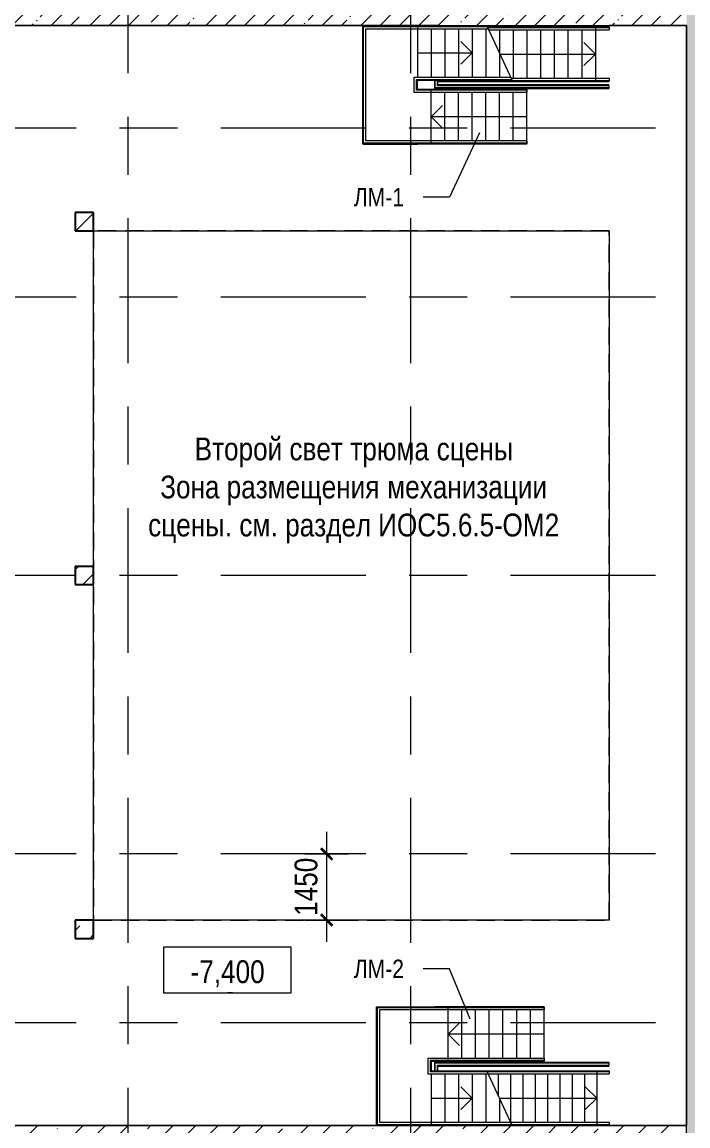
# Model space of a CAD drawing. Header units: millimetres. Extents: x 46431 to 216095, y -43515 to 31605.
# Drawn here: x 89616 to 104211, y -15743 to 8442 of the extents above; entities that cross this region are included whole.
import ezdxf

# ---------------------------------------------------------------- set-up
doc = ezdxf.new("R2010")
doc.units = ezdxf.units.MM
doc.linetypes.add('IMPORT-01 Штриховая _2 мм_', pattern=[600, 400, -200])
doc.linetypes.add('Осевые', pattern=[6350, 1270, -952.5, 3175, -952.5])
for name, color, linetype, lineweight in [('_Разделитель помещений_', 7, 'IMPORT-01 Штриховая _2 мм_', 9), ('Высотные отметки', 7, 'Continuous', 9), ('Колонны', 7, 'Continuous', 9), ('Колонны-1', 7, 'Continuous', 25), ('Контуры', 7, 'Continuous', 9), ('Линии подступенков-1', 7, 'Continuous', 9), ('Линии свеса', 7, 'Continuous', 9), ('Марки вырезов', 7, 'Continuous', 9), ('Общие ребра', 7, 'Continuous', 9), ('Ограждение', 7, 'Continuous', 9), ('Оси-2', 7, 'Осевые', 9), ('Перекрытия', 7, 'Continuous', 9), ('Поручни', 7, 'Continuous', 9), ('Размеры', 7, 'Continuous', 9), ('Размеры-200', 7, 'Continuous', 9), ('Стены-1', 7, 'Continuous', 18), ('Стрелки вверх', 7, 'Continuous', 9), ('Текстовые примечания', 7, 'Continuous', 9), ('Штриховка разреза-3', 7, 'Continuous', 9)]:
    doc.layers.add(name, color=color, linetype=linetype, lineweight=lineweight)
doc.styles.add('Arial Narrow', font='Arial Narrow.ttf', dxfattribs={"height": 500})
doc.styles.add('Arial Narrow_2', font='Arial Narrow.ttf', dxfattribs={"height": 400})
doc.dimstyles.new('Диагональ_-_2_5_мм_Arial_narrow_1', dxfattribs={"dimscale": 304.8, "dimtxt": 511.715487, "dimasz": 0.787402, "dimexe": 1.574803, "dimexo": 0.0625, "dimgap": 0.19685, "dimtad": 1, "dimdec": 0, "dimzin": 0, "dimdsep": 46, "dimtxsty": 'Arial Narrow', "dimblk1": 'OBLIQUE', "dimblk2": 'OBLIQUE', "dimsah": 1, "dimcen": 0.09, "dimdle": 1.574803, "dimazin": 0, "dimtfac": 1, "dimtdec": 4, "dimtix": 1, "dimtmove": 0, "dimatfit": 3, "dimfxl": 1.574803, "dimfxlon": 1, "dimtvp": 1, "dimtolj": 1, "dimtzin": 0, "dimarcsym": 2})
pattern_1 = [(45, (0, 0), (-424.264, 424.264), [600, -100, 20, -100]), (45, (0, 424), (-424.264, 424.264), [])]
pattern_2 = [(45, (0, 0), (-493.914, 493.914), []), (45, (493.9, 0), (-493.914, 493.914), [873.125, -174.625, 6.706, -167.919])]

# ---------------------------------------------------------------- blocks, each defined once
blk = doc.blocks.new('Колонна 22 - Колонна 40-55-733875-План 1-го этажа на отм_ -6_000')
at = {"layer": 'Колонны'}
h = blk.add_hatch(dxfattribs=at)
h.set_pattern_fill('FP_8', color=256, style=0, pattern_type=2)
h.set_pattern_definition(pattern_2)
h.paths.add_polyline_path([(90782, 3867), (91182, 3867), (91182, 4267), (90782, 4267)], flags=0)
h = blk.add_hatch(dxfattribs=at)
h.set_pattern_fill('FP_8', color=256, style=0, pattern_type=2)
h.set_pattern_definition(pattern_2)
h.paths.add_polyline_path([(90782, -3883), (91182, -3883), (91182, -3483), (90782, -3483)], flags=0)
h = blk.add_hatch(dxfattribs=at)
h.set_pattern_fill('FP_8', color=256, style=0, pattern_type=2)
h.set_pattern_definition(pattern_2)
h.paths.add_polyline_path([(90782, -11633), (91182, -11633), (91182, -11233), (90782, -11233)], flags=0)
at = {"layer": 'Колонны-1'}
for p, q in [((91182, 4267), (90782, 4267)), ((90782, 4267), (90782, 3867)), ((91182, 3867), (91182, 4267)), ((90782, 3867), (91182, 3867)), ((91182, -3483), (90782, -3483)), ((90782, -3483), (90782, -3883)), ((91182, -3883), (91182, -3483)), ((90782, -3883), (91182, -3883)), ((91182, -11233), (90782, -11233)), ((90782, -11233), (90782, -11633)), ((91182, -11633), (91182, -11233)), ((90782, -11633), (91182, -11633))]:
    blk.add_line(p, q, dxfattribs=at)
blk = doc.blocks.new('Ограждение - Ограждение-4846255-План 1-го этажа на отм_ -6_000')
at = {"layer": 'Поручни'}
for p, q in [((99816, 8336), (102182, 8336)), ((99823, 8323), (102182, 8323)), ((99846, 8273), (102182, 8273)), ((102182, 8336), (102482, 8336)), ((102182, 8323), (102482, 8323)), ((102182, 8273), (102482, 8273)), ((102482, 8336), (102482, 8317)), ((102482, 8323), (102482, 8273)), ((102482, 8321), (102482, 8317))]:
    blk.add_line(p, q, dxfattribs=at)
blk = doc.blocks.new('Ограждение - Ограждение-4846259-План 1-го этажа на отм_ -6_000')
at = {"layer": 'Поручни'}
for p, q in [((98732, 7162), (102182, 7162)), ((98732, 7149), (102182, 7149)), ((100340, 7212), (102182, 7212)), ((102182, 7212), (102482, 7212)), ((102182, 7162), (102482, 7162)), ((102182, 7149), (102482, 7149)), ((102482, 7212), (102482, 7162)), ((102482, 7168), (102482, 7164)), ((102482, 7168), (102482, 7149))]:
    blk.add_line(p, q, dxfattribs=at)
blk = doc.blocks.new('Ограждение - Ограждение-4846867-План 1-го этажа на отм_ -6_000')
at = {"layer": 'Поручни'}
for p, q in [((100329, -15663), (102212, -15663)), ((100352, -15713), (102212, -15713)), ((102212, -15663), (102482, -15663)), ((102212, -15713), (102482, -15713)), ((102482, -15663), (102482, -15713)), ((102482, -15707), (102482, -15711)), ((102482, -15707), (102482, -15727)), ((100358, -15727), (102212, -15727)), ((102212, -15727), (102482, -15727))]:
    blk.add_line(p, q, dxfattribs=at)
blk = doc.blocks.new('Ограждение - Ограждение-4846871-План 1-го этажа на отм_ -6_000')
at = {"layer": 'Поручни'}
for p, q in [((99805, -14539), (102212, -14539)), ((99811, -14553), (102212, -14553)), ((99834, -14603), (102212, -14603)), ((102212, -14539), (102482, -14539)), ((102212, -14553), (102482, -14553)), ((102212, -14603), (102482, -14603)), ((102482, -14539), (102482, -14558)), ((102482, -14553), (102482, -14603)), ((102482, -14554), (102482, -14558))]:
    blk.add_line(p, q, dxfattribs=at)
blk = doc.blocks.new('Ограждение - Ограждение-4848134-План 1-го этажа на отм_ -6_000')
at = {"layer": 'Поручни'}
for p, q in [((97388, -13139), (97388, -15727)), ((98657, -13139), (97388, -13139)), ((97402, -13153), (97402, -15713)), ((98657, -13153), (97402, -13153)), ((97452, -13203), (97452, -15663)), ((98657, -13203), (97452, -13203)), ((98957, -13139), (98657, -13139)), ((98957, -13153), (98657, -13153)), ((98957, -13203), (98657, -13203)), ((101057, -13139), (98957, -13139)), ((101057, -13153), (98957, -13153)), ((101057, -13203), (98957, -13203)), ((101057, -13139), (101057, -13158)), ((101057, -13153), (101057, -13203)), ((101057, -13154), (101057, -13158)), ((97402, -15713), (98582, -15713)), ((97452, -15663), (98582, -15663)), ((98582, -15663), (100329, -15663)), ((98582, -15713), (100352, -15713)), ((100352, -15713), (100329, -15663)), ((100352, -15713), (100329, -15663)), ((100352, -15713), (100329, -15663)), ((100358, -15727), (100349, -15707)), ((100358, -15727), (100349, -15707)), ((100351, -15711), (100350, -15707)), ((97388, -15727), (98582, -15727)), ((98582, -15727), (100358, -15727))]:
    blk.add_line(p, q, dxfattribs=at)
blk = doc.blocks.new('Ограждение - Ограждение-4848138-План 1-го этажа на отм_ -6_000')
at = {"layer": 'Поручни'}
for p, q in [((98512, -14263), (98512, -14603)), ((98657, -14263), (98512, -14263)), ((98957, -14263), (98657, -14263)), ((101057, -14263), (98957, -14263)), ((101057, -14263), (101057, -14313)), ((98562, -14313), (98562, -14553)), ((98657, -14313), (98562, -14313)), ((98575, -14327), (98575, -14539)), ((98657, -14327), (98575, -14327)), ((98957, -14313), (98657, -14313)), ((98957, -14327), (98657, -14327)), ((101057, -14313), (98957, -14313)), ((101057, -14327), (98957, -14327)), ((101057, -14307), (101057, -14311)), ((101057, -14307), (101057, -14327)), ((98512, -14603), (99834, -14603)), ((98562, -14553), (99811, -14553)), ((98575, -14539), (99805, -14539)), ((99814, -14558), (99805, -14539)), ((99814, -14558), (99805, -14539)), ((99834, -14603), (99811, -14553)), ((99834, -14603), (99811, -14553)), ((99834, -14603), (99811, -14553)), ((99814, -14558), (99812, -14554))]:
    blk.add_line(p, q, dxfattribs=at)
blk = doc.blocks.new('Ограждение - Ограждение-4848830-План 1-го этажа на отм_ -6_000')
at = {"layer": 'Поручни'}
for p, q in [((102476, -14350), (98657, -14350)), ((98657, -14350), (98675, -14368)), ((98675, -14368), (98657, -14350)), ((98657, -14350), (98657, -14533)), ((98676, -14369), (98664, -14357)), ((98664, -14357), (98676, -14369)), ((98671, -14364), (102476, -14364)), ((98671, -14533), (98671, -14364)), ((98672, -14366), (98676, -14370)), ((98676, -14370), (98672, -14366)), ((98721, -14414), (102476, -14414)), ((98721, -14533), (98721, -14414)), ((102476, -14350), (102476, -14368)), ((102476, -14357), (102476, -14369)), ((102476, -14364), (102476, -14414)), ((102476, -14366), (102476, -14370))]:
    blk.add_line(p, q, dxfattribs=at)
blk = doc.blocks.new('Ограждение - Ограждение-4849006-План 1-го этажа на отм_ -6_000')
at = {"layer": 'Поручни'}
for p, q in [((98657, 7167), (98657, 6985)), ((98671, 6998), (98671, 7167)), ((98721, 7048), (98721, 7167)), ((102476, 7048), (98721, 7048)), ((102476, 7048), (102476, 6998)), ((98675, 7002), (98657, 6985)), ((98657, 6985), (98675, 7002)), ((98657, 6985), (102476, 6985)), ((98664, 6991), (98676, 7004)), ((98676, 7004), (98664, 6991)), ((102476, 6998), (98671, 6998)), ((98676, 7004), (98672, 7000)), ((102476, 7004), (102476, 6991)), ((102476, 7004), (102476, 7000)), ((102476, 7002), (102476, 6985))]:
    blk.add_line(p, q, dxfattribs=at)
blk = doc.blocks.new('Ограждение - Ограждение-4849371-План 1-го этажа на отм_ -6_000')
at = {"layer": 'Поручни'}
for p, q in [((98212, 7237), (100329, 7237)), ((98212, 6897), (98212, 7237)), ((98262, 7187), (100352, 7187)), ((98262, 6947), (98262, 7187)), ((98275, 7173), (100358, 7173)), ((98275, 6961), (98275, 7173)), ((100352, 7187), (100329, 7237)), ((100352, 7187), (100329, 7237)), ((100352, 7187), (100329, 7237)), ((100358, 7173), (100349, 7193)), ((100358, 7173), (100349, 7193)), ((100351, 7189), (100350, 7193)), ((98582, 6897), (98212, 6897)), ((98582, 6947), (98262, 6947)), ((98582, 6961), (98275, 6961)), ((100682, 6961), (98582, 6961)), ((100682, 6947), (98582, 6947)), ((100682, 6897), (98582, 6897)), ((100682, 6961), (100682, 6942)), ((100682, 6947), (100682, 6897)), ((100682, 6946), (100682, 6942))]:
    blk.add_line(p, q, dxfattribs=at)
blk = doc.blocks.new('Ограждение - Ограждение-4849375-План 1-го этажа на отм_ -6_000')
at = {"layer": 'Поручни'}
for p, q in [((97088, 8361), (98282, 8361)), ((97088, 5773), (97088, 8361)), ((97102, 8347), (98282, 8347)), ((97102, 5787), (97102, 8347)), ((97152, 8297), (98282, 8297)), ((97152, 5837), (97152, 8297)), ((98282, 8361), (99805, 8361)), ((98282, 8347), (99811, 8347)), ((98282, 8297), (99834, 8297)), ((99814, 8342), (99805, 8361)), ((99814, 8342), (99805, 8361)), ((99834, 8297), (99811, 8347)), ((99834, 8297), (99811, 8347)), ((99834, 8297), (99811, 8347)), ((99814, 8342), (99812, 8346)), ((98282, 5837), (97152, 5837)), ((98582, 5837), (98282, 5837)), ((100682, 5837), (98582, 5837)), ((100682, 5837), (100682, 5787)), ((98282, 5773), (97088, 5773)), ((98282, 5787), (97102, 5787)), ((98582, 5787), (98282, 5787)), ((98582, 5773), (98282, 5773)), ((100682, 5787), (98582, 5787)), ((100682, 5773), (98582, 5773)), ((100682, 5793), (100682, 5789)), ((100682, 5793), (100682, 5773))]:
    blk.add_line(p, q, dxfattribs=at)
blk = doc.blocks.new('Высотные отметки - Высотная отметка - Рамка_14мм длина-4459141-План 1-го этажа на отм_ -6_000')
at = {"layer": 'Высотные отметки'}
for p, q in [((7, 5), (-7, 5)), ((-7, 5), (-7, 0)), ((7, 0), (7, 5)), ((-7, 0), (7, 0))]:
    blk.add_line(p, q, dxfattribs=at)
blk = doc.blocks.new('DIMBLOCK32-План 1-го этажа на отм_ -6_000')
at = {"layer": 'Размеры-200', "lineweight": 35, "transparency": 16777216}
for points in [[(96294, -9783), (96174, -9663), (96414, -9903)], [(96294, -11233), (96174, -11113), (96414, -11353)]]:
    blk.add_hatch(color=256, dxfattribs=at).paths.add_polyline_path(points, flags=0)
at = {"layer": 'Размеры-200', "transparency": 16777216}
for p, q in [((96294, -11713), (96294, -9303)), ((95814, -9783), (96774, -9783)), ((96294, -9783), (95814, -9783)), ((95814, -11233), (96774, -11233)), ((96294, -11233), (95814, -11233))]:
    blk.add_line(p, q, dxfattribs=at)
at = {"layer": 'Размеры-200', "lineweight": 35, "transparency": 16777216}
for p, q in [((96294, -9783), (96174, -9663)), ((96174, -9663), (96414, -9903)), ((96414, -9903), (96294, -9783)), ((96294, -11233), (96174, -11113)), ((96174, -11113), (96414, -11353)), ((96414, -11353), (96294, -11233))]:
    blk.add_line(p, q, dxfattribs=at)
at = {"layer": 'Размеры-200', "color": 0, "transparency": 16777216, "insert": (95588, -11141), "char_height": 500, "width": 1520.53, "attachment_point": 1, "rotation": 90, "line_spacing_factor": 0.974696, "style": 'Arial Narrow'}
blk.add_mtext('1450', dxfattribs=at)
blk = doc.blocks.new('_Oblique')
at = {"color": 0, "linetype": 'ByBlock', "lineweight": -2}
blk.add_line((-0.5, -0.5), (0.5, 0.5), dxfattribs=at)

msp = doc.modelspace()

# ---------------------------------------------------------------- hatches: boundary and pattern name
at = {"layer": 'Штриховка разреза-3'}
h = msp.add_hatch(dxfattribs=at)
h.set_pattern_fill('FP_4', color=256, style=0, pattern_type=2)
h.set_pattern_definition(pattern_1)
h.paths.add_polyline_path([(104181.6, -31382.9), (104481.6, -31382.9), (104481.6, -22832.9), (104181.6, -22832.9), (104181.6, -29228.7)], flags=0)
h.paths.add_polyline_path([(104481.6, -21632.9), (104481.6, 12417.1), (104181.6, 12417.1), (104181.6, -21632.9)], flags=0)
h.paths.add_polyline_path([(104181.6, 13917.1), (104481.6, 13917.1), (104481.6, 25417.1), (104181.6, 25417.1), (104181.6, 14287.1)], flags=0)
h = msp.add_hatch(dxfattribs=at)
h.set_pattern_fill('FP_4', color=256, style=0, pattern_type=2)
h.set_pattern_definition(pattern_1)
h.paths.add_polyline_path([(88631.6, 8367.1), (104181.6, 8367.1), (104181.6, 8667.1), (76381.6, 8667.1), (76381.6, 8367.1), (86956.8, 8367.1)], flags=0)
h = msp.add_hatch(dxfattribs=at)
h.set_pattern_fill('FP_8', color=256, style=0, pattern_type=2)
h.set_pattern_definition(pattern_2)
h.paths.add_polyline_path([(91781.6, -16032.9), (104181.6, -16032.9), (104181.6, -15732.9), (77731.6, -15734.5), (77731.6, -16032.9), (90347.2, -16032.9)], flags=0)

# ---------------------------------------------------------------- linework, layer by layer
at = {"layer": '_Разделитель помещений_'}
for p, q in [((91181.6, 3867.1), (91181.6, -11232.9)), ((102481.6, 3867.1), (91181.6, 3867.1)), ((102481.6, -11232.9), (102481.6, 3867.1)), ((91181.6, -11232.9), (102481.6, -11232.9))]:
    msp.add_line(p, q, dxfattribs=at)
at = {"layer": 'Высотные отметки'}
for q in [(94117.3, -12828.2), (94229.7, -12828.2)]:
    msp.add_line((94229.7, -12828.2), q, dxfattribs=at)
at = {"layer": 'Контуры'}
for p, q in [((97081.6, 8367.1), (97081.6, 5767.1)), ((98281.6, 8367.1), (97081.6, 8367.1)), ((98281.6, 8367.1), (98281.6, 7237)), ((98281.6, 8367.1), (99801.8, 8367.1)), ((99813.3, 8342.5), (102481.6, 8342.5)), ((98281.6, 7173.4), (98281.6, 7167.1)), ((98281.6, 6967.1), (98281.6, 7167.1)), ((98281.6, 7167.1), (100361.4, 7167.1)), ((98731.6, 7142.5), (102481.6, 7142.5)), ((100681.6, 6967.1), (98281.6, 6967.1)), ((100681.6, 5767.1), (100681.6, 6967.1)), ((97081.6, 5767.1), (98281.6, 5767.1)), ((100681.6, 5767.1), (98281.6, 5767.1)), ((97381.6, -13132.9), (98656.6, -13132.9)), ((97381.6, -15732.9), (97381.6, -13132.9)), ((101056.6, -13132.9), (98656.6, -13132.9)), ((101056.6, -14332.9), (101056.6, -13132.9)), ((98581.6, -14332.9), (98581.6, -14532.9)), ((98656.6, -14332.9), (98581.6, -14332.9)), ((101056.6, -14332.9), (98656.6, -14332.9)), ((98581.6, -14532.9), (98581.6, -14539.1)), ((98581.6, -14532.9), (99801.8, -14532.9)), ((98581.6, -14602.8), (98581.6, -15732.9)), ((98731.6, -14532.9), (102481.6, -14532.9)), ((98581.6, -15732.9), (97381.6, -15732.9)), ((97501.6, -15732.9), (98701.6, -15732.9)), ((98581.6, -15732.9), (100361.4, -15732.9)), ((98701.6, -15732.9), (102481.6, -15732.9))]:
    msp.add_line(p, q, dxfattribs=at)
at = {"layer": 'Линии подступенков-1'}
for p, q in [((98281.6, 8367.1), (98281.6, 7237)), ((98581.6, 8367.1), (98581.6, 8360.9)), ((98581.6, 8297.2), (98581.6, 7237)), ((98881.6, 8367.1), (98881.6, 8360.9)), ((98881.6, 8297.2), (98881.6, 7237)), ((98881.6, 8272.6), (98881.6, 7237)), ((99181.6, 8367.1), (99181.6, 8360.9)), ((99181.6, 8297.2), (99181.6, 7237)), ((99181.6, 8272.6), (99181.6, 7237)), ((99481.6, 8367.1), (99481.6, 8360.9)), ((99481.6, 8297.2), (99481.6, 7237)), ((99481.6, 8272.6), (99481.6, 7237)), ((99781.6, 8367.1), (99781.6, 8360.9)), ((99781.6, 8297.2), (99781.6, 7237)), ((99781.6, 8272.6), (99781.6, 7237)), ((100081.6, 8342.5), (100081.6, 8336.3)), ((100081.6, 8272.6), (100081.6, 7237)), ((100381.6, 8342.5), (100381.6, 8336.3)), ((100381.6, 8272.6), (100381.6, 7212.4)), ((100681.6, 8342.5), (100681.6, 8336.3)), ((100681.6, 8272.6), (100681.6, 7212.4)), ((100981.6, 8342.5), (100981.6, 8336.3)), ((100981.6, 8272.6), (100981.6, 7212.4)), ((101281.6, 8342.5), (101281.6, 8336.3)), ((101281.6, 8272.6), (101281.6, 7212.4)), ((101581.6, 8342.5), (101581.6, 8336.3)), ((101581.6, 8272.6), (101581.6, 7212.4)), ((101881.6, 8342.5), (101881.6, 8336.3)), ((101881.6, 8272.6), (101881.6, 7212.4)), ((102181.6, 8342.5), (102181.6, 7142.5)), ((100081.6, 7767.1), (100081.6, 7237)), ((98281.6, 7173.4), (98281.6, 7167.1)), ((98581.6, 7173.4), (98581.6, 7167.1)), ((98881.6, 7173.4), (98881.6, 7167.1)), ((98881.6, 7148.8), (98881.6, 7142.5)), ((99181.6, 7173.4), (99181.6, 7167.1)), ((99181.6, 7148.8), (99181.6, 7142.5)), ((99481.6, 7173.4), (99481.6, 7167.1)), ((99481.6, 7148.8), (99481.6, 7142.5)), ((99781.6, 7173.4), (99781.6, 7167.1)), ((99781.6, 7148.8), (99781.6, 7142.5)), ((100081.6, 7173.4), (100081.6, 7167.1)), ((100081.6, 7148.8), (100081.6, 7142.5)), ((100381.6, 7148.8), (100381.6, 7142.5)), ((100681.6, 7148.8), (100681.6, 7142.5)), ((100981.6, 7148.8), (100981.6, 7142.5)), ((101281.6, 7148.8), (101281.6, 7142.5)), ((101581.6, 7148.8), (101581.6, 7142.5)), ((101881.6, 7148.8), (101881.6, 7142.5)), ((98581.6, 5767.1), (98581.6, 6967.1)), ((98881.6, 6960.9), (98881.6, 6967.1)), ((98881.6, 5837), (98881.6, 6897.2)), ((99181.6, 6960.9), (99181.6, 6967.1)), ((99181.6, 5837), (99181.6, 6897.2)), ((99481.6, 6960.9), (99481.6, 6967.1)), ((99481.6, 5837), (99481.6, 6897.2)), ((99781.6, 6960.9), (99781.6, 6967.1)), ((99781.6, 5837), (99781.6, 6897.2)), ((100081.6, 6960.9), (100081.6, 6967.1)), ((100081.6, 5837), (100081.6, 6897.2)), ((100381.6, 6960.9), (100381.6, 6967.1)), ((100381.6, 5837), (100381.6, 6897.2)), ((100681.6, 5767.1), (100681.6, 6967.1)), ((98881.6, 5767.1), (98881.6, 5773.4)), ((99181.6, 5767.1), (99181.6, 5773.4)), ((99481.6, 5767.1), (99481.6, 5773.4)), ((99781.6, 5767.1), (99781.6, 5773.4)), ((100081.6, 5767.1), (100081.6, 5773.4)), ((100381.6, 5767.1), (100381.6, 5773.4)), ((98956.6, -14332.9), (98956.6, -13132.9)), ((99256.6, -13139.1), (99256.6, -13132.9)), ((99256.6, -14263), (99256.6, -13202.8)), ((99556.6, -13139.1), (99556.6, -13132.9)), ((99556.6, -14263), (99556.6, -13202.8)), ((99856.6, -13139.1), (99856.6, -13132.9)), ((99856.6, -14263), (99856.6, -13202.8)), ((100156.6, -13139.1), (100156.6, -13132.9)), ((100156.6, -14263), (100156.6, -13202.8)), ((100456.6, -13139.1), (100456.6, -13132.9)), ((100456.6, -14263), (100456.6, -13202.8)), ((100756.6, -13139.1), (100756.6, -13132.9)), ((100756.6, -14263), (100756.6, -13202.8)), ((101056.6, -14332.9), (101056.6, -13132.9)), ((99256.6, -14332.9), (99256.6, -14326.6)), ((99556.6, -14332.9), (99556.6, -14326.6)), ((99856.6, -14332.9), (99856.6, -14326.6)), ((100156.6, -14332.9), (100156.6, -14326.6)), ((100456.6, -14332.9), (100456.6, -14326.6)), ((100756.6, -14332.9), (100756.6, -14326.6)), ((98581.6, -14532.9), (98581.6, -14539.1)), ((98581.6, -14602.8), (98581.6, -15732.9)), ((98881.6, -14532.9), (98881.6, -14539.1)), ((98881.6, -14602.8), (98881.6, -15663)), ((99181.6, -14532.9), (99181.6, -14539.1)), ((99181.6, -14602.8), (99181.6, -15663)), ((99481.6, -14532.9), (99481.6, -14539.1)), ((99481.6, -14602.8), (99481.6, -15663)), ((99781.6, -14532.9), (99781.6, -14539.1)), ((99781.6, -14532.9), (99781.6, -14539.1)), ((99781.6, -14602.8), (99781.6, -15663)), ((99781.6, -14602.8), (99781.6, -15663)), ((100051.6, -14532.9), (100051.6, -14539.1)), ((100051.6, -14602.8), (100051.6, -15068.5)), ((100321.6, -14532.9), (100321.6, -14539.1)), ((100321.6, -14602.8), (100321.6, -15647.6)), ((100591.6, -14532.9), (100591.6, -14539.1)), ((100591.6, -14602.8), (100591.6, -15663)), ((100861.6, -14532.9), (100861.6, -14539.1)), ((100861.6, -14602.8), (100861.6, -15663)), ((101131.6, -14532.9), (101131.6, -14539.1)), ((101131.6, -14602.8), (101131.6, -15663)), ((101401.6, -14532.9), (101401.6, -14539.1)), ((101401.6, -14602.8), (101401.6, -15663)), ((101671.6, -14532.9), (101671.6, -14539.1)), ((101671.6, -14602.8), (101671.6, -15663)), ((101941.6, -14532.9), (101941.6, -14539.1)), ((101941.6, -14602.8), (101941.6, -15663)), ((102211.6, -14532.9), (102211.6, -15732.9)), ((100081.6, -15132.9), (100081.6, -15663)), ((98881.6, -15726.6), (98881.6, -15732.9)), ((99181.6, -15726.6), (99181.6, -15732.9)), ((99481.6, -15726.6), (99481.6, -15732.9)), ((99781.6, -15726.6), (99781.6, -15732.9)), ((99781.6, -15726.6), (99781.6, -15732.9)), ((100081.6, -15726.6), (100081.6, -15732.9)), ((100591.6, -15726.6), (100591.6, -15732.9)), ((100861.6, -15726.6), (100861.6, -15732.9)), ((101131.6, -15726.6), (101131.6, -15732.9)), ((101401.6, -15726.6), (101401.6, -15732.9)), ((101671.6, -15726.6), (101671.6, -15732.9)), ((101941.6, -15726.6), (101941.6, -15732.9))]:
    msp.add_line(p, q, dxfattribs=at)
at = {"layer": 'Линии свеса'}
for p, q in [((98581.6, 8367.1), (98581.6, 8360.9)), ((98581.6, 8297.2), (98581.6, 7237)), ((98881.6, 8367.1), (98881.6, 8360.9)), ((98881.6, 8297.2), (98881.6, 7237)), ((98881.6, 8272.6), (98881.6, 7237)), ((99181.6, 8367.1), (99181.6, 8360.9)), ((99181.6, 8297.2), (99181.6, 7237)), ((99181.6, 8272.6), (99181.6, 7237)), ((99481.6, 8367.1), (99481.6, 8360.9)), ((99481.6, 8297.2), (99481.6, 7237)), ((99481.6, 8272.6), (99481.6, 7237)), ((99781.6, 8367.1), (99781.6, 8360.9)), ((99781.6, 8297.2), (99781.6, 7237)), ((99781.6, 8272.6), (99781.6, 7237)), ((100081.6, 8342.5), (100081.6, 8336.3)), ((100081.6, 8272.6), (100081.6, 7237)), ((100381.6, 8342.5), (100381.6, 8336.3)), ((100381.6, 8272.6), (100381.6, 7212.4)), ((100681.6, 8342.5), (100681.6, 8336.3)), ((100681.6, 8272.6), (100681.6, 7212.4)), ((100981.6, 8342.5), (100981.6, 8336.3)), ((100981.6, 8272.6), (100981.6, 7212.4)), ((101281.6, 8342.5), (101281.6, 8336.3)), ((101281.6, 8272.6), (101281.6, 7212.4)), ((101581.6, 8342.5), (101581.6, 8336.3)), ((101581.6, 8272.6), (101581.6, 7212.4)), ((101881.6, 8342.5), (101881.6, 8336.3)), ((101881.6, 8272.6), (101881.6, 7212.4)), ((102181.6, 8342.5), (102181.6, 7142.5)), ((100081.6, 7767.1), (100081.6, 7237)), ((98581.6, 7173.4), (98581.6, 7167.1)), ((98881.6, 7173.4), (98881.6, 7167.1)), ((98881.6, 7148.8), (98881.6, 7142.5)), ((99181.6, 7173.4), (99181.6, 7167.1)), ((99181.6, 7148.8), (99181.6, 7142.5)), ((99481.6, 7173.4), (99481.6, 7167.1)), ((99481.6, 7148.8), (99481.6, 7142.5)), ((99781.6, 7173.4), (99781.6, 7167.1)), ((99781.6, 7148.8), (99781.6, 7142.5)), ((100081.6, 7173.4), (100081.6, 7167.1)), ((100081.6, 7148.8), (100081.6, 7142.5)), ((100381.6, 7148.8), (100381.6, 7142.5)), ((100681.6, 7148.8), (100681.6, 7142.5)), ((100981.6, 7148.8), (100981.6, 7142.5)), ((101281.6, 7148.8), (101281.6, 7142.5)), ((101581.6, 7148.8), (101581.6, 7142.5)), ((101881.6, 7148.8), (101881.6, 7142.5)), ((98581.6, 5767.1), (98581.6, 6967.1)), ((98881.6, 6960.9), (98881.6, 6967.1)), ((98881.6, 5837), (98881.6, 6897.2)), ((99181.6, 6960.9), (99181.6, 6967.1)), ((99181.6, 5837), (99181.6, 6897.2)), ((99481.6, 6960.9), (99481.6, 6967.1)), ((99481.6, 5837), (99481.6, 6897.2)), ((99781.6, 6960.9), (99781.6, 6967.1)), ((99781.6, 5837), (99781.6, 6897.2)), ((100081.6, 6960.9), (100081.6, 6967.1)), ((100081.6, 5837), (100081.6, 6897.2)), ((100381.6, 6960.9), (100381.6, 6967.1)), ((100381.6, 5837), (100381.6, 6897.2)), ((98881.6, 5767.1), (98881.6, 5773.4)), ((99181.6, 5767.1), (99181.6, 5773.4)), ((99481.6, 5767.1), (99481.6, 5773.4)), ((99781.6, 5767.1), (99781.6, 5773.4)), ((100081.6, 5767.1), (100081.6, 5773.4)), ((100381.6, 5767.1), (100381.6, 5773.4)), ((98956.6, -14332.9), (98956.6, -13132.9)), ((99256.6, -13139.1), (99256.6, -13132.9)), ((99256.6, -14263), (99256.6, -13202.8)), ((99556.6, -13139.1), (99556.6, -13132.9)), ((99556.6, -14263), (99556.6, -13202.8)), ((99856.6, -13139.1), (99856.6, -13132.9)), ((99856.6, -14263), (99856.6, -13202.8)), ((100156.6, -13139.1), (100156.6, -13132.9)), ((100156.6, -14263), (100156.6, -13202.8)), ((100456.6, -13139.1), (100456.6, -13132.9)), ((100456.6, -14263), (100456.6, -13202.8)), ((100756.6, -13139.1), (100756.6, -13132.9)), ((100756.6, -14263), (100756.6, -13202.8)), ((99256.6, -14332.9), (99256.6, -14326.6)), ((99556.6, -14332.9), (99556.6, -14326.6)), ((99856.6, -14332.9), (99856.6, -14326.6)), ((100156.6, -14332.9), (100156.6, -14326.6)), ((100456.6, -14332.9), (100456.6, -14326.6)), ((100756.6, -14332.9), (100756.6, -14326.6)), ((98881.6, -14532.9), (98881.6, -14539.1)), ((98881.6, -14602.8), (98881.6, -15663)), ((99181.6, -14532.9), (99181.6, -14539.1)), ((99181.6, -14602.8), (99181.6, -15663)), ((99481.6, -14532.9), (99481.6, -14539.1)), ((99481.6, -14602.8), (99481.6, -15663)), ((99781.6, -14532.9), (99781.6, -14539.1)), ((99781.6, -14532.9), (99781.6, -14539.1)), ((99781.6, -14602.8), (99781.6, -15663)), ((99781.6, -14602.8), (99781.6, -15663)), ((100051.6, -14532.9), (100051.6, -14539.1)), ((100051.6, -14602.8), (100051.6, -15068.5)), ((100321.6, -14532.9), (100321.6, -14539.1)), ((100321.6, -14602.8), (100321.6, -15647.6)), ((100591.6, -14532.9), (100591.6, -14539.1)), ((100591.6, -14602.8), (100591.6, -15663)), ((100861.6, -14532.9), (100861.6, -14539.1)), ((100861.6, -14602.8), (100861.6, -15663)), ((101131.6, -14532.9), (101131.6, -14539.1)), ((101131.6, -14602.8), (101131.6, -15663)), ((101401.6, -14532.9), (101401.6, -14539.1)), ((101401.6, -14602.8), (101401.6, -15663)), ((101671.6, -14532.9), (101671.6, -14539.1)), ((101671.6, -14602.8), (101671.6, -15663)), ((101941.6, -14532.9), (101941.6, -14539.1)), ((101941.6, -14602.8), (101941.6, -15663)), ((102211.6, -14532.9), (102211.6, -15732.9)), ((100081.6, -15132.9), (100081.6, -15663)), ((98881.6, -15726.6), (98881.6, -15732.9)), ((99181.6, -15726.6), (99181.6, -15732.9)), ((99481.6, -15726.6), (99481.6, -15732.9)), ((99781.6, -15726.6), (99781.6, -15732.9)), ((99781.6, -15726.6), (99781.6, -15732.9)), ((100081.6, -15726.6), (100081.6, -15732.9)), ((100591.6, -15726.6), (100591.6, -15732.9)), ((100861.6, -15726.6), (100861.6, -15732.9)), ((101131.6, -15726.6), (101131.6, -15732.9)), ((101401.6, -15726.6), (101401.6, -15732.9)), ((101671.6, -15726.6), (101671.6, -15732.9)), ((101941.6, -15726.6), (101941.6, -15732.9))]:
    msp.add_line(p, q, dxfattribs=at)
at = {"layer": 'Марки вырезов'}
for p, q in [((100361.4, 7167.1), (99801.8, 8367.1)), ((100361.4, -15732.9), (99801.8, -14532.9))]:
    msp.add_line(p, q, dxfattribs=at)
at = {"layer": 'Общие ребра'}
msp.add_line((104181.6, -16032.9), (104181.6, -15732.9), dxfattribs=at)
at = {"layer": 'Оси-2'}
for p, q in [((91931.6, 25417.1), (91931.6, -41733.9)), ((98131.6, 25417.1), (98131.6, -41733.9)), ((150171.6, 6117.1), (50527.1, 6117.1)), ((150171.6, 2417.1), (50527.1, 2417.1)), ((150171.6, -3682.9), (50527.1, -3682.9)), ((150171.6, -9782.9), (50527.1, -9782.9)), ((150171.6, -13482.9), (50527.1, -13482.9))]:
    msp.add_line(p, q, dxfattribs=at)
at = {"layer": 'Перекрытия'}
for p, q in [((81824.1, 8367.1), (104181.6, 8367.1)), ((98731.6, 8367.1), (82081.6, 8367.1)), ((104181.6, 8367.1), (102481.6, 8367.1)), ((104181.6, -15732.9), (104181.6, 8367.1)), ((98731.6, 7067.1), (98731.6, 7167.1)), ((102481.6, 7067.1), (98731.6, 7067.1)), ((91181.6, -3482.9), (91181.6, 3867.1)), ((91181.6, 3867.1), (102481.6, 3867.1)), ((102481.6, 3867.1), (102481.6, -11232.9)), ((90781.6, -3882.9), (90781.6, -3482.9)), ((90781.6, -3482.9), (91181.6, -3482.9)), ((91181.6, -3882.9), (90781.6, -3882.9)), ((91181.6, -11232.9), (91181.6, -3882.9)), ((102481.6, -11232.9), (91181.6, -11232.9)), ((98731.6, -14532.9), (98731.6, -14432.9)), ((98731.6, -14432.9), (102481.6, -14432.9)), ((82081.6, -15732.9), (98731.6, -15732.9)), ((104181.6, -15732.9), (88631.6, -15732.9)), ((102481.6, -15732.9), (104181.6, -15732.9))]:
    msp.add_line(p, q, dxfattribs=at)
at = {"layer": 'Стены-1'}
for p, q in [((88931.6, 8367.1), (104181.6, 8367.1)), ((104181.6, 8367.1), (104181.6, -15732.9)), ((91181.6, -3480.9), (90780.6, -3480.9)), ((90780.6, -3480.9), (90780.6, -3482.9)), ((90781.6, -3482.9), (91181.6, -3482.9)), ((91181.6, -3482.9), (91181.6, -3480.9)), ((104181.6, -15732.9), (88931.6, -15732.9))]:
    msp.add_line(p, q, dxfattribs=at)
at = {"layer": 'Стрелки вверх'}
for p, q in [((99481.6, 7767.1), (99231.6, 8017.1)), ((102181.6, 7742.5), (101931.6, 7992.5)), ((98281.6, 7767.1), (98581.6, 7767.1)), ((98581.6, 7767.1), (98881.6, 7767.1)), ((98881.6, 7767.1), (99181.6, 7767.1)), ((99181.6, 7767.1), (99481.6, 7767.1)), ((99481.6, 7767.1), (99231.6, 7517.1)), ((100093.1, 7742.5), (100381.6, 7742.5)), ((100381.6, 7742.5), (100681.6, 7742.5)), ((100681.6, 7742.5), (100981.6, 7742.5)), ((100981.6, 7742.5), (101281.6, 7742.5)), ((101281.6, 7742.5), (101581.6, 7742.5)), ((101581.6, 7742.5), (101881.6, 7742.5)), ((101881.6, 7742.5), (102181.6, 7742.5)), ((102181.6, 7742.5), (101931.6, 7492.5)), ((98581.6, 6367.1), (98831.6, 6617.1)), ((98881.6, 6367.1), (98581.6, 6367.1)), ((98581.6, 6367.1), (98831.6, 6117.1)), ((99181.6, 6367.1), (98881.6, 6367.1)), ((99481.6, 6367.1), (99181.6, 6367.1)), ((99781.6, 6367.1), (99481.6, 6367.1)), ((100081.6, 6367.1), (99781.6, 6367.1)), ((100381.6, 6367.1), (100081.6, 6367.1)), ((100681.6, 6367.1), (100381.6, 6367.1)), ((98956.6, -13732.9), (99206.6, -13482.9)), ((99256.6, -13732.9), (98956.6, -13732.9)), ((98956.6, -13732.9), (99206.6, -13982.9)), ((99556.6, -13732.9), (99256.6, -13732.9)), ((99856.6, -13732.9), (99556.6, -13732.9)), ((100156.6, -13732.9), (99856.6, -13732.9)), ((100456.6, -13732.9), (100156.6, -13732.9)), ((100756.6, -13732.9), (100456.6, -13732.9)), ((101056.6, -13732.9), (100756.6, -13732.9)), ((99481.6, -15132.9), (99231.6, -14882.9)), ((102211.6, -15132.9), (101961.6, -14882.9)), ((98581.6, -15132.9), (98881.6, -15132.9)), ((98881.6, -15132.9), (99181.6, -15132.9)), ((99181.6, -15132.9), (99481.6, -15132.9)), ((99481.6, -15132.9), (99231.6, -15382.9)), ((100081.6, -15132.9), (100321.6, -15132.9)), ((100321.6, -15132.9), (100591.6, -15132.9)), ((100591.6, -15132.9), (100861.6, -15132.9)), ((100861.6, -15132.9), (101131.6, -15132.9)), ((101131.6, -15132.9), (101401.6, -15132.9)), ((101401.6, -15132.9), (101671.6, -15132.9)), ((101671.6, -15132.9), (101941.6, -15132.9)), ((101941.6, -15132.9), (102211.6, -15132.9)), ((102211.6, -15132.9), (101961.6, -15382.9))]:
    msp.add_line(p, q, dxfattribs=at)
at = {"layer": 'Текстовые примечания'}
for p, q in [((99641, 6015.8), (98984.6, 4606.5)), ((98420.3, 4606.5), (98407.6, 4606.5)), ((98984.6, 4606.5), (98420.3, 4606.5)), ((98420.3, -12300), (98407.6, -12300)), ((98984.6, -12300), (98420.3, -12300)), ((99434.5, -13403.2), (98984.6, -12300))]:
    msp.add_line(p, q, dxfattribs=at)

# ---------------------------------------------------------------- block references
at = {"layer": 'Высотные отметки', "xscale": 199.9999999999999, "yscale": 199.9999999999999, "zscale": 199.9999999999999}
msp.add_blockref('Высотные отметки - Высотная отметка - Рамка_14мм длина-4459141-План 1-го этажа на отм_ -6_000', (94117.3, -12828.2), dxfattribs=at)
at = {"layer": 'Колонны'}
msp.add_blockref('Колонна 22 - Колонна 40-55-733875-План 1-го этажа на отм_ -6_000', (0, 0), dxfattribs=at)
at = {"layer": 'Ограждение'}
for name in ['Ограждение - Ограждение-4849375-План 1-го этажа на отм_ -6_000', 'Ограждение - Ограждение-4846255-План 1-го этажа на отм_ -6_000', 'Ограждение - Ограждение-4849371-План 1-го этажа на отм_ -6_000', 'Ограждение - Ограждение-4849006-План 1-го этажа на отм_ -6_000', 'Ограждение - Ограждение-4846259-План 1-го этажа на отм_ -6_000', 'Ограждение - Ограждение-4848134-План 1-го этажа на отм_ -6_000', 'Ограждение - Ограждение-4848138-План 1-го этажа на отм_ -6_000', 'Ограждение - Ограждение-4848830-План 1-го этажа на отм_ -6_000', 'Ограждение - Ограждение-4846871-План 1-го этажа на отм_ -6_000', 'Ограждение - Ограждение-4846867-План 1-го этажа на отм_ -6_000']:
    msp.add_blockref(name, (0, 0), dxfattribs=at)

# ---------------------------------------------------------------- texts
at = {"layer": 'Текстовые примечания', "attachment_point": 1}
for s, insert, char_height, width, style in [('ЛМ', (96889.9, 4806.5), 400, 833.755, 'Arial Narrow_2'), ('-1', (97577.8, 4806.5), 400, 513.08, 'Arial Narrow_2'), ('Второй', (93398.4, -660.1), 500, 2324.894, 'Arial Narrow'), ('\\fArial Narrow|b0|i0|c204|p34|; ', (95316.6, -660.1), 500, 192.405, 'Arial Narrow'), ('\\fArial Narrow|b0|i0|c204|p34|; ', (96652.7, -660.1), 500, 192.405, 'Arial Narrow'), ('\\fArial Narrow|b0|i0|c204|p34|; ', (98544.5, -660.1), 500, 192.405, 'Arial Narrow'), ('свет', (95475.3, -660.1), 500, 1427.004, 'Arial Narrow'), ('трюма', (96811.5, -660.1), 500, 2100.421, 'Arial Narrow'), ('сцены', (98703.3, -660.1), 500, 2036.286, 'Arial Narrow'), ('Зона', (92644.3, -1493.5), 500, 1571.307, 'Arial Narrow'), ('\\fArial Narrow|b0|i0|c204|p34|; ', (93940.8, -1493.5), 500, 192.405, 'Arial Narrow'), ('размещения', (94099.5, -1493.5), 500, 4072.573, 'Arial Narrow'), ('\\fArial Narrow|b0|i0|c204|p34|; ', (97459.7, -1493.5), 500, 192.405, 'Arial Narrow'), ('механизации', (97618.5, -1493.5), 500, 4248.944, 'Arial Narrow'), ('\\fArial Narrow|b0|i0|c204|p34|; ', (101124.2, -1493.5), 500, 192.405, 'Arial Narrow'), ('\\fArial Narrow|b0|i0|c204|p34|; ', (97261.3, -2327), 500, 192.405, 'Arial Narrow'), ('ИОС', (97420, -2327), 500, 1539.24, 'Arial Narrow'), ('5.6.5-', (98690, -2327), 500, 1763.713, 'Arial Narrow'), ('ОМ', (100145.2, -2327), 500, 1122.363, 'Arial Narrow'), ('\\fArial Narrow|b0|i0|c204|p34|;2', (101071.3, -2327), 500, 384.81, 'Arial Narrow'), ('сцены', (92379.7, -2327), 500, 2036.286, 'Arial Narrow'), ('см', (94377.3, -2327), 500, 833.755, 'Arial Narrow'), ('раздел', (95382.7, -2327), 500, 2276.793, 'Arial Narrow'), ('. ', (94059.8, -2327), 500, 384.81, 'Arial Narrow'), ('. ', (95065.2, -2327), 500, 384.81, 'Arial Narrow'), ('ЛМ', (96889.9, -12100), 400, 833.755, 'Arial Narrow_2'), ('-2', (97577.8, -12100), 400, 513.08, 'Arial Narrow_2')]:
    msp.add_mtext(s, dxfattribs=dict(at, insert=insert, char_height=char_height, width=width, style=style))

# ---------------------------------------------------------------- dimensions: what is measured, and where the dimension line sits
at = {"layer": 'Размеры'}
dim = msp.add_linear_dim(base=(96293.9, -9782.9), p1=(95813.9, -11232.9), p2=(95813.9, -9782.9), angle=90, dimstyle='Диагональ_-_2_5_мм_Arial_narrow_1', override={"dimpost": '<>', "dimfxl": 1450}, dxfattribs=at)
dim.commit()
dim.dimension.update_dxf_attribs({"geometry": 'DIMBLOCK32-План 1-го этажа на отм_ -6_000', "text_midpoint": (95978.6, -10507.9)})

# ---------------------------------------------------------------- next in the draw order: texts
at = {"layer": 'Высотные отметки', "insert": (93308.8, -12113.8), "char_height": 500, "width": 1940.404, "attachment_point": 1, "line_spacing_factor": 0.974696, "style": 'Arial Narrow', "bg_fill": 3, "box_fill_scale": 1.25, "bg_fill_color": 256, "bg_fill_true_color": 13158600, "bg_fill_transparency": 0}
msp.add_mtext('-7,400', dxfattribs=at)

doc.saveas('drawing.dxf')
